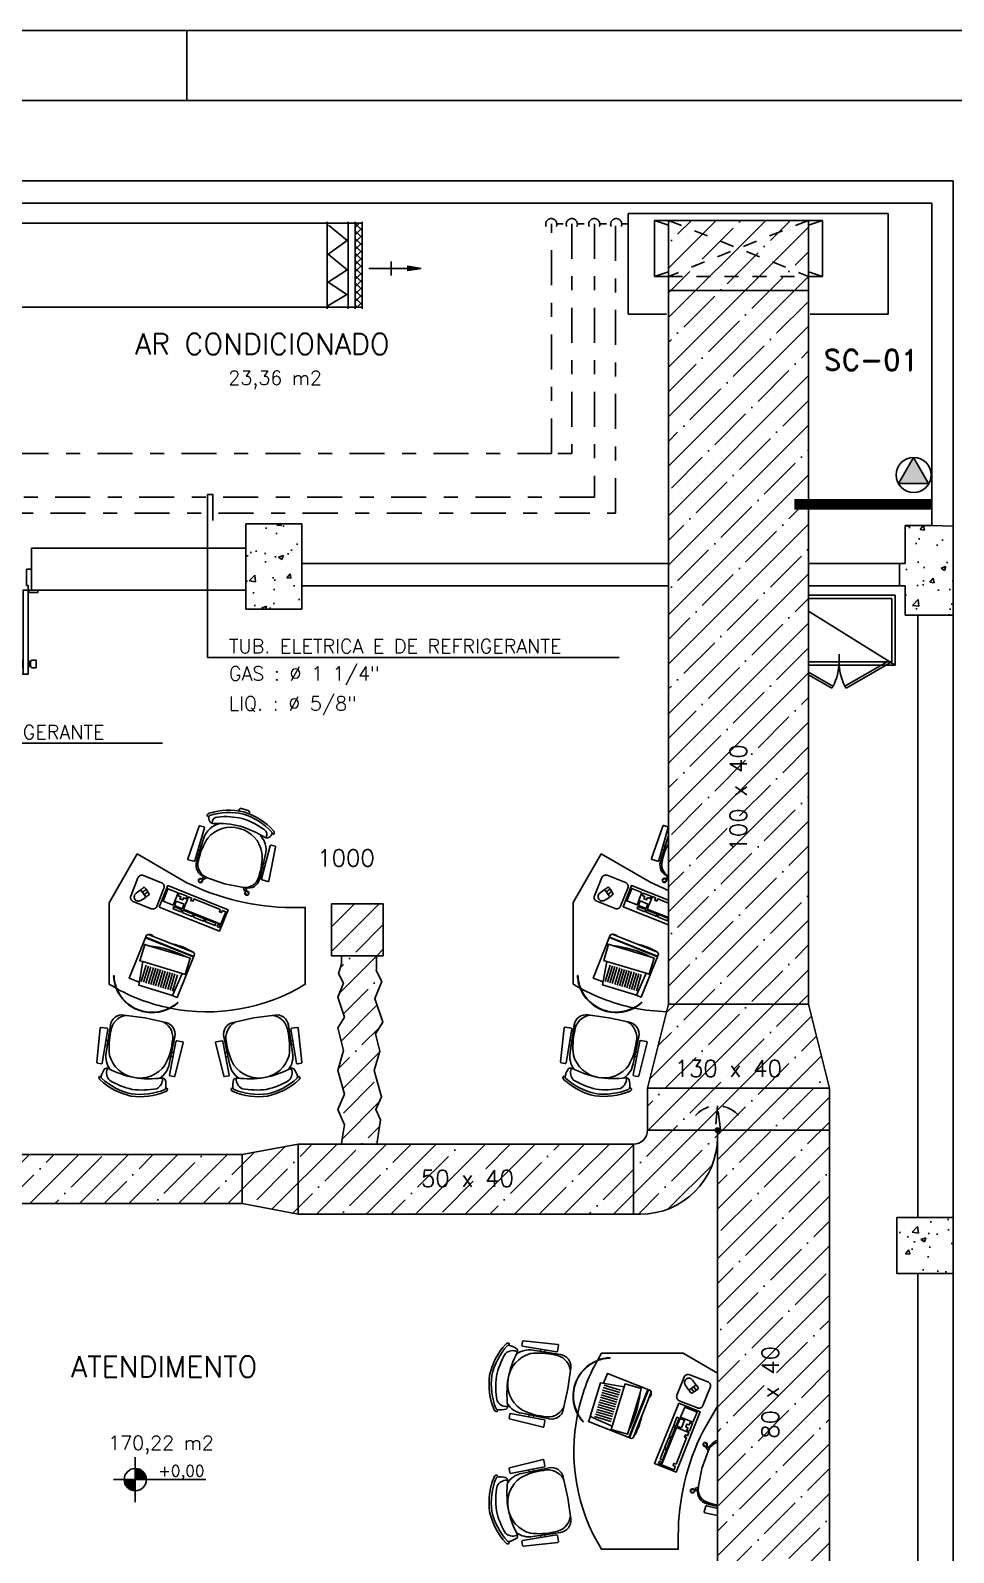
# Model space of a CAD drawing. Extents: x 372.3 to 443.5, y -41.5 to 0.6.
# Drawn here: x 423.91 to 430.51, y -10.28 to 0.59 of the extents above; entities that cross this region are included whole.
import ezdxf
from ezdxf.enums import TextEntityAlignment as Align

# ---------------------------------------------------------------- set-up
doc = ezdxf.new("R2010")
doc.units = 0
doc.header["$MEASUREMENT"] = 0
for name, pattern in [('DASHDOT', [1, 0.5, -0.25, 0, -0.25]), ('HIDDEN', [0.375, 0.25, -0.125]), ('HIDDEN2', [0.1875, 0.125, -0.0625])]:
    doc.linetypes.add(name, pattern=pattern)
doc.layers.get('0').update_dxf_attribs({"linetype": 'CONTINUOUS'})
for name, color, linetype in [('A1ALV50', 13, 'CONTINUOUS'), ('A1ALV70', 145, 'CONTINUOUS'), ('A1MOBI', 253, 'CONTINUOUS'), ('A1PORTA', 40, 'CONTINUOUS'), ('A1VISTA10', 10, 'CONTINUOUS'), ('A2HACHU', 11, 'CONTINUOUS'), ('A2SIMBL', 30, 'CONTINUOUS'), ('A2TXT25', 4, 'CONTINUOUS'), ('A2TXT50', 13, 'CONTINUOUS'), ('AC-DIFUSAO', 252, 'HIDDEN2'), ('AC-DUTOS', 14, 'CONTINUOUS'), ('AC-DUTOSMANTIDOS', 252, 'CONTINUOUS'), ('AC-EQUIP', 3, 'CONTINUOUS'), ('AC-TEXTO', 7, 'CONTINUOUS'), ('AC-TUBOS', 6, 'DASHDOT'), ('ACDIFUSAO', 252, 'HIDDEN2'), ('S2MARGF', 4, 'CONTINUOUS'), ('S2MARGG', 9, 'CONTINUOUS')]:
    doc.layers.add(name, color=color, linetype=linetype)
doc.styles.add('ROMAND', font='romand')
doc.styles.add('ROMANS', font='ROMANS.SHX')
doc.styles.add('SIMPLEX-08', font='simplex.shx', dxfattribs={"height": 0.08})
doc.styles.add('SIMPLEX-10', font='simplex.shx', dxfattribs={"height": 0.1})
doc.styles.add('SIMPLEX-15', font='simplex.shx', dxfattribs={"height": 0.15})
pattern_1 = [(50, (387.43742, -23.28168), (0.3586301, -0.031376), [0.0375, -0.4125]), (355, (387.43742, -23.28168), (-0.0693757, 0.376096), [0.03, -0.33]), (100.4514, (387.4673, -23.2843), (0.2892547, 0.3447198), [0.03187, -0.350571]), (46.1842, (387.4374, -23.1817), (0.5336205, -0.0827595), [0.05625, -0.61875]), (96.6356, (387.4819, -23.1886), (0.4673314, 0.487059), [0.047805, -0.5258565]), (351.1842, (387.4374, -23.1817), (0.467331, 0.487059), [0.045, -0.495]), (21, (387.48742, -23.20668), (0.2984535, -0.2013094), [0.0375, -0.4125]), (326, (387.48742, -23.20668), (0.1216577, 0.362575), [0.03, -0.33]), (71.4514, (387.5123, -23.22346), (0.4201113, 0.1612652), [0.03187, -0.350571]), (37.5, (387.43742, -23.28168), (0.00607993, 0.16644693), [0, -0.326, 0, -0.335, 0, -0.33125]), (7.5, (387.43742, -23.28168), (0.1315348, 0.19720586), [0, -0.191, 0, -0.3185, 0, -0.12625]), (327.5, (387.32592, -23.28168), (0.2669112, -0.01127744), [0, -0.125, 0, -0.39, 0, -0.5175]), (317.5, (387.27592, -23.28168), (0.2915931, 0.0500525), [0, -0.1625, 0, -0.259, 0, -0.3675])]
pattern_2 = [(45, (43.55946, 56.62904), (-0.1767767, 0.1767767), []), (45, (43.73624, 56.62904), (-0.1767767, 0.1767767), [0.3125, -0.0625, 0, -0.0625])]

# ---------------------------------------------------------------- blocks, each defined once
blk = doc.blocks.new('PORTA-120-SEM-ALIZAR')
for points in [[(-0.6, 0), (-0.565, 0), (-0.565, 0.6), (-0.6, 0.6)], [(0.6, 0), (0.565, 0), (0.565, 0.6), (0.6, 0.6)], [(-0.59, -0.15), (-0.59, -0.035), (-0.6, -0.035), (-0.6, 0), (-0.625, 0), (-0.625, -0.15)], [(0.59, -0.15), (0.59, -0.035), (0.6, -0.035), (0.6, 0), (0.625, 0), (0.625, -0.15)]]:
    blk.add_lwpolyline(points, close=True)
at = {"layer": 'A1VISTA10'}
for points in [[(-0.629, 0.498, 0.414214), (-0.618, 0.509), (-0.618, 0.542, 0.414214), (-0.629, 0.553), (-0.657, 0.553), (-0.657, 0.498)], [(-0.6, 0.549), (-0.6, 0.502), (-0.604, 0.502, -0.414214), (-0.609, 0.507), (-0.609, 0.544, -0.414214), (-0.604, 0.549)], [(-0.565, 0.549), (-0.565, 0.502), (-0.561, 0.502, 0.414214), (-0.556, 0.507), (-0.556, 0.544, 0.414214), (-0.561, 0.549)], [(-0.536, 0.498, -0.414214), (-0.547, 0.509), (-0.547, 0.542, -0.414214), (-0.536, 0.553), (-0.508, 0.553), (-0.508, 0.498)], [(0.536, 0.498, 0.414214), (0.547, 0.509), (0.547, 0.542, 0.414214), (0.536, 0.553), (0.508, 0.553), (0.508, 0.498)], [(0.565, 0.549), (0.565, 0.502), (0.561, 0.502, -0.414214), (0.556, 0.507), (0.556, 0.544, -0.414214), (0.561, 0.549)], [(0.6, 0.549), (0.6, 0.502), (0.604, 0.502, 0.414214), (0.609, 0.507), (0.609, 0.544, 0.414214), (0.604, 0.549)], [(0.629, 0.498, -0.414214), (0.618, 0.509), (0.618, 0.542, -0.414214), (0.629, 0.553), (0.657, 0.553), (0.657, 0.498)], [(-0.6, 0, 0.414214), (-0.615, 0.015), (-0.67, 0.015), (-0.67, 0)], [(0.6, 0, -0.414214), (0.615, 0.015), (0.67, 0.015), (0.67, 0)]]:
    blk.add_lwpolyline(points, format="xyb", close=True, dxfattribs=at)
for points in [[(-0.618, 0.533), (-0.609, 0.533), (-0.609, 0.518), (-0.618, 0.518)], [(-0.547, 0.533), (-0.556, 0.533), (-0.556, 0.518), (-0.547, 0.518)], [(0.547, 0.533), (0.556, 0.533), (0.556, 0.518), (0.547, 0.518)], [(0.618, 0.533), (0.609, 0.533), (0.609, 0.518), (0.618, 0.518)]]:
    blk.add_lwpolyline(points, close=True, dxfattribs=at)
for centre, start, end in [((-0.6, 0), 0, 90), ((0.6, 0), 90, 180)]:
    blk.add_arc(centre, 0.6, start, end, dxfattribs=at)
blk = doc.blocks.new('AMB')
at = {"layer": 'A2SIMBL'}
for p, q in [((-0.211, -0.53), (-0.211, -0.85)), ((-0.368, -0.69), (0.293, -0.69))]:
    blk.add_line(p, q, dxfattribs=at)
at = {"layer": 'A2SIMBL', "const_width": 0.08}
for points in [[(-0.251, -0.69, 0.414214), (-0.211, -0.73, 1)], [(-0.171, -0.69, 0.414214), (-0.211, -0.65, 1)]]:
    blk.add_lwpolyline(points, format="xyb", dxfattribs=at)
at = {"layer": 'A2SIMBL'}
blk.add_circle((-0.211, -0.69), 0.08, dxfattribs=at)
at = {"layer": 'A2TXT25', "style": 'SIMPLEX-10'}
blk.add_attdef('AREA', text='', height=0.1, dxfattribs=at).set_placement((-0.028, -0.507), align=Align.BOTTOM_CENTER)
at = {"layer": 'A2TXT25', "style": 'SIMPLEX-08'}
blk.add_attdef('COTAP', text='', height=0.08, dxfattribs=at).set_placement((0.283, -0.667), align=Align.RIGHT)
at = {"layer": 'A2TXT50', "style": 'SIMPLEX-15'}
blk.add_attdef('AMBIENTE', text='', height=0.15, dxfattribs=at).set_placement((-0.005, -0.003), align=Align.BOTTOM_CENTER)
blk = doc.blocks.new('DETSPLITER299')
at = {"layer": 'ACDIFUSAO', "const_width": 0.02}
blk.add_lwpolyline([(0.01, 0, 1), (-0.01, 0, 1)], format="xyb", close=True, dxfattribs=at)
at = {"layer": 'ACDIFUSAO'}
blk.add_lwpolyline([(0.002, -0.02), (0.166, 0.001), (-0.001, 0.016)], dxfattribs=at)
blk.add_arc((-0.029, 0.003), 0.195, 312.0987, 49.3, dxfattribs=at)
blk = doc.blocks.new('DETSPLITER1')
at = {"layer": 'AC-DIFUSAO', "xscale": 1.5, "yscale": 1.5, "zscale": 1.5, "rotation": 89.73512563425557}
blk.add_blockref('DETSPLITER299', (0, 0), dxfattribs=at)

msp = doc.modelspace()

# ---------------------------------------------------------------- hatches: boundary and pattern name
at = {"layer": 'A2HACHU'}
h = msp.add_hatch(dxfattribs=at)
h.set_pattern_fill('AR-CONC,_O', color=256, scale=0.05, double=1)
h.set_pattern_definition(pattern_1)
h.paths.add_polyline_path([(425.852, -2.935), (425.602, -2.935), (425.452, -2.935), (425.452, -3.545), (425.852, -3.545)])
h = msp.add_hatch(dxfattribs=at)
h.set_pattern_fill('AR-CONC,_O', color=256, scale=0.05, double=1)
h.set_pattern_definition(pattern_1)
h.paths.add_polyline_path([(430.502, -2.951), (430.35, -2.948), (430.16, -2.948), (430.16, -3.218), (430.12, -3.218), (430.12, -3.378), (430.16, -3.378), (430.16, -3.588), (430.25, -3.588), (430.502, -3.588)])
h = msp.add_hatch(dxfattribs=at)
h.set_pattern_fill('AR-CONC,_O', color=256, scale=0.05, double=1)
h.set_pattern_definition(pattern_1)
h.paths.add_polyline_path([(430.252, -7.888), (430.102, -7.888), (430.102, -8.288), (430.252, -8.288), (430.502, -8.288), (430.502, -7.889)])
at = {"layer": 'AC-DUTOS', "ltscale": 0.2}
h = msp.add_hatch(dxfattribs=at)
h.set_pattern_fill('ANSI37', color=8, scale=0.3, style=0)
h.set_pattern_definition([(45, (371.330963, -42.461797), (-0.026516504, 0.026516504), []), (135, (371.330963, -42.461797), (-0.026516504, -0.026516504), [])])
h.paths.add_polyline_path([(426.233, -1.387), (426.283, -1.387), (426.283, -0.787), (426.233, -0.787)])
at = {"layer": 'AC-DUTOSMANTIDOS'}
h = msp.add_hatch(dxfattribs=at)
h.set_pattern_fill('ANSI35', color=256, style=0)
h.set_pattern_definition(pattern_2)
h.paths.add_polyline_path([(429.47, -1.268), (428.47, -1.268), (428.47, -5.754), (428.47, -5.754), (428.47, -5.755), (428.47, -6.365), (429.47, -6.365)])
h.paths.add_polyline_path([(429.47, -1.168), (428.47, -1.168), (428.47, -1.268), (429.47, -1.268)])
h.paths.add_polyline_path([(428.97, -0.968), (428.47, -1.168), (429.47, -1.168)])
h.paths.add_polyline_path([(429.47, -0.768), (428.97, -0.968), (429.47, -1.168)])
h.paths.add_polyline_path([(429.47, -0.768), (428.47, -0.768), (428.97, -0.968)])
h.paths.add_polyline_path([(428.97, -0.968), (428.47, -0.768), (428.47, -1.168)])
h.paths.add_polyline_path([(429.059, -5.272), (429.059, -4.355), (428.879, -4.355), (428.879, -5.272)], flags=24)
h = msp.add_hatch(dxfattribs=at)
h.set_pattern_fill('ANSI35', color=256, style=0)
h.set_pattern_definition(pattern_2)
h.paths.add_polyline_path([(416.434, -5.65), (416.064, -5.65), (416.064, -6.02), (416.434, -6.02)])
h.paths.add_polyline_path([(420.425, -7.515), (415.847, -7.515), (415.847, -7.715), (420.425, -7.715)])
h.paths.add_polyline_path([(420.825, -7.44), (420.425, -7.515), (420.425, -7.715), (420.825, -7.79)])
h.paths.add_polyline_path([(425.425, -7.44), (420.825, -7.44), (420.825, -7.79), (425.425, -7.79)])
h.paths.add_polyline_path([(421.429, -6.828), (421.373, -6.645), (421.433, -6.509), (421.38, -6.382), (421.413, -6.311), (421.369, -6.154), (421.377, -6.107), (421.377, -6.02), (421.127, -6.02), (421.127, -6.086), (421.113, -6.167), (421.147, -6.29), (421.107, -6.378), (421.161, -6.507), (421.107, -6.629), (421.161, -6.805), (421.1, -6.927), (421.161, -7.029), (421.1, -7.253), (421.127, -7.389), (421.127, -7.44), (421.377, -7.44), (421.377, -7.364), (421.356, -7.262), (421.43, -6.992), (421.385, -6.917)])
h.paths.add_polyline_path([(421.434, -5.65), (421.064, -5.65), (421.064, -6.02), (421.434, -6.02)])
h.paths.add_polyline_path([(426.408, -6.701), (426.377, -6.577), (426.431, -6.493), (426.374, -6.324), (426.423, -6.203), (426.383, -6.124), (426.385, -6.116), (426.385, -6.02), (426.135, -6.02), (426.135, -6.079), (426.115, -6.147), (426.149, -6.215), (426.108, -6.316), (426.156, -6.459), (426.108, -6.534), (426.149, -6.697), (426.108, -6.839), (426.156, -7.009), (426.108, -7.117), (426.156, -7.226), (426.142, -7.314), (426.135, -7.365), (426.387, -7.365), (426.39, -7.351), (426.414, -7.192), (426.381, -7.117), (426.421, -7.027), (426.368, -6.84)])
h.paths.add_polyline_path([(426.434, -5.65), (426.064, -5.65), (426.064, -6.02), (426.434, -6.02)])
h.paths.add_polyline_path([(425.825, -7.365), (425.425, -7.44), (425.425, -7.79), (425.825, -7.865)])
h.paths.add_polyline_path([(428.22, -7.365), (425.825, -7.365), (425.825, -7.865), (428.22, -7.865)])
h.paths.add_polyline_path([(428.82, -7.315), (428.82, -7.276, -0.414214), (428.81, -7.265), (428.32, -7.265, -0.414214), (428.22, -7.365), (428.22, -7.865), (428.27, -7.865, 0.414214)])
h.paths.add_polyline_path([(428.819, -7.09), (428.841, -7.265), (429.62, -7.265), (429.62, -6.965), (428.32, -6.965), (428.32, -7.265), (428.804, -7.265)])
h.paths.add_polyline_path([(429.62, -7.265), (428.831, -7.265, -0.414214), (428.82, -7.276), (428.82, -7.315), (428.82, -11.332), (429.62, -11.332)])
h.paths.add_polyline_path([(429.47, -6.365), (428.47, -6.365), (428.32, -6.965), (429.62, -6.965)])
h.paths.add_polyline_path([(417.679, -7.687), (418.499, -7.687), (418.499, -7.507), (417.679, -7.507)], flags=9)
h.paths.add_polyline_path([(422.717, -7.713), (423.537, -7.713), (423.537, -7.533), (422.717, -7.533)], flags=24)
h.paths.add_polyline_path([(426.69, -7.7), (427.51, -7.7), (427.51, -7.52), (426.69, -7.52)], flags=24)
h.paths.add_polyline_path([(429.288, -9.482), (429.288, -8.662), (429.108, -8.662), (429.108, -9.482)], flags=24)
h.paths.add_polyline_path([(428.518, -6.915), (429.436, -6.915), (429.436, -6.735), (428.518, -6.735)], flags=24)
at = {"layer": 'AC-TEXTO', "ltscale": 0.2}
msp.add_hatch(color=256, dxfattribs=at).paths.add_polyline_path([(426.704, -1.111), (426.608, -1.096), (426.608, -1.127)])
at = {"layer": 'AC-TEXTO', "linetype": 'CONTINUOUS'}
msp.add_hatch(color=256, dxfattribs=at).paths.add_polyline_path([(430.112, -2.647), (430.328, -2.647), (430.221, -2.461)])

# ---------------------------------------------------------------- linework, layer by layer
at = {"layer": 'A1ALV50', "ltscale": 0.2}
for p, q in [((383.514, -0.485), (430.502, -0.485)), ((430.502, -0.485), (430.502, -36.898)), ((422.672, -0.645), (430.35, -0.645)), ((430.35, -2.948), (430.35, -0.645)), ((425.85, -3.218), (428.47, -3.218)), ((429.47, -3.218), (430.12, -3.218)), ((425.85, -3.378), (428.47, -3.378)), ((429.47, -3.378), (430.12, -3.378)), ((430.25, -3.588), (430.252, -7.888)), ((430.252, -8.288), (430.252, -13.038))]:
    msp.add_line(p, q, dxfattribs=at)
msp.add_lwpolyline([(425.452, -3.11), (423.922, -3.11), (423.922, -3.41), (425.452, -3.41)], dxfattribs=at)
at = {"layer": 'A1ALV70'}
for p, q in [((425.452, -2.935), (425.452, -3.545)), ((425.602, -2.935), (425.452, -2.935)), ((425.602, -2.935), (425.852, -2.935)), ((425.732, -2.935), (425.702, -2.935)), ((425.852, -2.935), (425.852, -3.545)), ((425.452, -3.545), (425.852, -3.545))]:
    msp.add_line(p, q, dxfattribs=at)
at = {"layer": 'A1ALV70', "ltscale": 0.2}
for points in [[(430.16, -3.588), (430.25, -3.588), (430.502, -3.588), (430.502, -2.951), (430.35, -2.948), (430.16, -2.948), (430.16, -3.218), (430.12, -3.218), (430.12, -3.378), (430.16, -3.378)], [(430.102, -8.288), (430.252, -8.288), (430.502, -8.288), (430.502, -7.889), (430.252, -7.888), (430.102, -7.888)]]:
    msp.add_lwpolyline(points, close=True, dxfattribs=at)
at = {"layer": 'A1MOBI'}
for p, q in [((429.47, -3.559), (430.088, -3.945)), ((429.688, -3.945), (429.688, -3.865)), ((429.47, -3.994), (429.645, -4.095)), ((429.47, -4.013), (429.637, -4.109)), ((430.032, -3.921), (429.73, -4.095)), ((430.064, -3.921), (429.738, -4.109)), ((429.645, -4.095), (429.637, -4.109)), ((429.73, -4.095), (429.738, -4.109)), ((425.125, -5.267), (425.111, -5.263)), ((425.135, -5.236), (425.119, -5.232)), ((428.438, -5.265), (428.423, -5.262)), ((428.447, -5.235), (428.432, -5.231)), ((425.571, -5.388), (425.586, -5.392)), ((425.579, -5.357), (425.594, -5.361)), ((425.132, -5.468), (425.113, -5.482)), ((425.143, -5.484), (425.124, -5.497)), ((428.445, -5.467), (428.426, -5.48)), ((428.456, -5.482), (428.437, -5.496)), ((424.739, -5.6), (424.701, -5.548)), ((424.714, -5.565), (424.741, -5.546)), ((424.726, -5.583), (424.753, -5.563)), ((425.446, -5.566), (425.456, -5.588)), ((425.463, -5.558), (425.473, -5.58)), ((428.052, -5.599), (428.014, -5.546)), ((428.026, -5.564), (428.053, -5.544)), ((428.039, -5.581), (428.066, -5.562)), ((425.078, -6.028), (424.735, -5.892)), ((425.08, -6.024), (424.737, -5.887)), ((428.391, -6.027), (428.048, -5.89)), ((428.392, -6.022), (428.05, -5.886)), ((428.053, -6.086), (428.017, -6.203)), ((424.74, -6.087), (424.705, -6.204)), ((424.757, -6.093), (424.722, -6.209)), ((424.774, -6.098), (424.739, -6.215)), ((424.792, -6.103), (424.757, -6.22)), ((424.809, -6.108), (424.774, -6.225)), ((424.826, -6.113), (424.791, -6.23)), ((424.843, -6.119), (424.808, -6.235)), ((424.86, -6.124), (424.825, -6.24)), ((424.877, -6.129), (424.842, -6.246)), ((424.895, -6.134), (424.86, -6.251)), ((424.912, -6.139), (424.877, -6.256)), ((424.929, -6.144), (424.894, -6.261)), ((424.946, -6.15), (424.911, -6.266)), ((424.964, -6.155), (424.928, -6.272)), ((428.07, -6.091), (428.035, -6.208)), ((428.087, -6.096), (428.052, -6.213)), ((428.104, -6.102), (428.069, -6.218)), ((428.122, -6.107), (428.086, -6.224)), ((428.139, -6.112), (428.104, -6.229)), ((428.156, -6.117), (428.121, -6.234)), ((428.173, -6.122), (428.138, -6.239)), ((428.19, -6.127), (428.155, -6.244)), ((428.207, -6.133), (428.172, -6.249)), ((428.225, -6.138), (428.189, -6.255)), ((428.242, -6.143), (428.207, -6.26)), ((428.259, -6.148), (428.224, -6.265)), ((428.276, -6.153), (428.241, -6.27)), ((424.468, -6.627), (424.453, -6.625)), ((425.773, -6.627), (425.788, -6.625)), ((427.78, -6.626), (427.765, -6.623)), ((424.463, -6.659), (424.448, -6.656)), ((424.923, -6.708), (424.938, -6.711)), ((425.318, -6.708), (425.303, -6.711)), ((425.778, -6.659), (425.793, -6.656)), ((427.776, -6.658), (427.76, -6.655)), ((428.229, -6.738), (428.244, -6.741)), ((428.235, -6.707), (428.25, -6.709)), ((424.916, -6.74), (424.932, -6.742)), ((425.324, -6.74), (425.309, -6.742)), ((427.556, -8.845), (427.559, -8.829)), ((427.588, -8.849), (427.59, -8.835)), ((428.117, -9.156), (428, -9.121)), ((428.122, -9.139), (428.005, -9.104)), ((428.127, -9.122), (428.011, -9.087)), ((428.187, -9.46), (428.323, -9.117)), ((428.191, -9.462), (428.328, -9.119)), ((428.615, -9.121), (428.667, -9.083)), ((428.632, -9.108), (428.652, -9.135)), ((428.65, -9.095), (428.669, -9.122)), ((428.086, -9.259), (427.969, -9.224)), ((428.091, -9.242), (427.974, -9.207)), ((428.096, -9.225), (427.98, -9.19)), ((428.102, -9.208), (427.985, -9.173)), ((428.107, -9.191), (427.99, -9.156)), ((428.112, -9.173), (427.995, -9.138)), ((427.475, -9.298), (427.473, -9.313)), ((427.507, -9.305), (427.504, -9.319)), ((428.06, -9.345), (427.943, -9.31)), ((428.065, -9.328), (427.949, -9.293)), ((428.071, -9.311), (427.954, -9.276)), ((428.076, -9.294), (427.959, -9.259)), ((428.081, -9.276), (427.964, -9.241)), ((428.731, -9.525), (428.718, -9.506)), ((428.747, -9.514), (428.733, -9.495)), ((427.475, -9.706), (427.473, -9.691)), ((427.507, -9.7), (427.504, -9.685)), ((428.649, -9.828), (428.627, -9.837)), ((428.656, -9.845), (428.635, -9.855)), ((427.556, -10.16), (427.559, -10.175)), ((427.588, -10.155), (427.59, -10.17))]:
    msp.add_line(p, q, dxfattribs=at)
for points in [[(429.47, -3.945), (430.088, -3.945), (430.088, -3.445), (429.47, -3.445)], [(429.47, -3.469), (430.064, -3.469), (430.064, -3.921), (429.47, -3.921)], [(428.47, -5.8), (428.146, -5.67), (428.207, -5.517), (428.47, -5.622)], [(428.47, -5.746), (428.319, -5.686), (428.355, -5.597), (428.378, -5.607), (428.372, -5.622), (428.387, -5.629), (428.394, -5.613), (428.47, -5.643)], [(424.92, -6.3), (424.963, -6.317), (425.085, -6.01), (425.08, -5.997), (424.755, -5.868), (424.742, -5.873), (424.62, -6.18), (424.691, -6.208)], [(424.787, -5.88), (424.788, -5.876), (424.765, -5.866), (424.763, -5.871)], [(428.233, -6.298), (428.276, -6.315), (428.398, -6.008), (428.392, -5.995), (428.068, -5.866), (428.055, -5.872), (427.933, -6.179), (428.003, -6.207)], [(428.099, -5.879), (428.101, -5.874), (428.077, -5.865), (428.076, -5.869)], [(425.026, -6.028), (424.759, -5.948)], [(428.339, -6.027), (428.071, -5.947)], [(424.716, -6.061), (424.998, -6.146)], [(428.029, -6.06), (428.31, -6.145)], [(427.915, -9.302), (427.898, -9.345), (428.205, -9.467), (428.218, -9.462), (428.347, -9.137), (428.342, -9.124), (428.035, -9.002), (428.007, -9.072)], [(428.154, -9.098), (428.069, -9.38)], [(428.187, -9.408), (428.267, -9.141)], [(428.335, -9.169), (428.339, -9.17), (428.348, -9.147), (428.344, -9.145)]]:
    msp.add_lwpolyline(points, dxfattribs=at)
for points in [[(425.439, -4.993, -0.132145), (425.65, -5.127, -0.124165), (425.655, -5.14, -1.038498), (425.64, -5.146, -0.208847), (425.616, -5.176, -0.264841), (425.59, -5.176, 0.070376), (425.412, -5.095, 0.070376), (425.217, -5.075, -0.264841), (425.194, -5.061, -0.208847), (425.189, -5.023, -1.038498), (425.178, -5.011, -0.124165), (425.19, -5.002, -0.132145)], [(425.041, -5.334, -0.414214), (425.037, -5.327), (425.118, -5.095, -0.414214), (425.124, -5.091), (425.152, -5.099, -0.414214), (425.156, -5.106), (425.089, -5.341, -0.414214), (425.082, -5.345)], [(428.353, -5.332, -0.414214), (428.349, -5.326), (428.43, -5.094, -0.414214), (428.437, -5.09), (428.465, -5.098, -0.414214), (428.468, -5.104), (428.401, -5.34, -0.414214), (428.395, -5.344)], [(425.61, -5.489, 0.414214), (425.617, -5.485), (425.665, -5.244, 0.414214), (425.661, -5.238), (425.633, -5.23, 0.414214), (425.627, -5.234), (425.565, -5.471, 0.414214), (425.569, -5.478)], [(424.777, -5.684), (424.647, -5.632, -0.414214), (424.63, -5.593), (424.682, -5.463, -0.414214), (424.721, -5.447), (424.851, -5.498, -0.414214), (424.867, -5.537), (424.816, -5.667, -0.414214)], [(424.696, -5.628, -0.092672), (424.682, -5.63, -0.102508), (424.67, -5.626, -0.109899), (424.66, -5.617, -0.109899), (424.655, -5.606, -0.102508), (424.656, -5.592, -0.092672), (424.661, -5.58, -0.027602), (424.697, -5.551, -0.021345), (424.727, -5.531, -0.074902), (424.763, -5.581, -0.021345), (424.735, -5.603, -0.027602)], [(428.089, -5.683), (427.959, -5.631, -0.414214), (427.942, -5.592), (427.994, -5.462, -0.414214), (428.033, -5.445), (428.163, -5.497, -0.414214), (428.18, -5.536), (428.128, -5.666, -0.414214)], [(428.009, -5.627, -0.092672), (427.995, -5.628, -0.102508), (427.982, -5.624, -0.109899), (427.973, -5.616, -0.109899), (427.968, -5.604, -0.102508), (427.968, -5.591, -0.092672), (427.974, -5.578, -0.027602), (428.01, -5.549, -0.021345), (428.04, -5.529, -0.074902), (428.076, -5.579, -0.021345), (428.048, -5.602, -0.027602)], [(424.759, -5.948, -0.09377), (425.026, -6.028), (425.055, -6.037), (425.02, -6.153), (424.998, -6.146), (424.929, -6.303), (424.687, -6.23), (424.716, -6.061), (424.695, -6.055), (424.73, -5.939)], [(428.071, -5.947, -0.09377), (428.339, -6.027), (428.368, -6.036), (428.333, -6.151), (428.31, -6.145), (428.242, -6.301), (428, -6.228), (428.029, -6.06), (428.008, -6.053), (428.042, -5.938)], [(424.912, -6.394, 0.061905), (424.967, -6.355), (424.965, -6.353, -0.065281), (424.907, -6.393, -0.440786), (424.531, -6.255, -0.087098), (424.511, -6.163), (424.508, -6.163, 0.083712), (424.527, -6.252, 0.448839)], [(428.225, -6.393, 0.061905), (428.28, -6.354), (428.278, -6.352, -0.065281), (428.22, -6.392, -0.440786), (427.844, -6.253, -0.087098), (427.824, -6.161), (427.821, -6.161, 0.083712), (427.839, -6.251, 0.448839)], [(424.42, -6.531, 0.414214), (424.413, -6.535), (424.387, -6.779, 0.414214), (424.392, -6.786), (424.42, -6.791, 0.414214), (424.426, -6.786), (424.466, -6.545, 0.414214), (424.462, -6.538)], [(425.001, -6.634, -0.414214), (425.005, -6.64), (424.946, -6.879, -0.414214), (424.939, -6.883), (424.911, -6.878, -0.414214), (424.907, -6.872), (424.953, -6.631, -0.414214), (424.959, -6.627)], [(425.24, -6.634, 0.414214), (425.235, -6.64), (425.295, -6.879, 0.414214), (425.301, -6.883), (425.33, -6.878, 0.414214), (425.334, -6.872), (425.288, -6.631, 0.414214), (425.282, -6.627)], [(425.821, -6.531, -0.414214), (425.827, -6.535), (425.853, -6.779, -0.414214), (425.849, -6.786), (425.821, -6.791, -0.414214), (425.814, -6.786), (425.774, -6.545, -0.414214), (425.779, -6.538)], [(427.732, -6.529, 0.414214), (427.726, -6.534), (427.7, -6.778, 0.414214), (427.704, -6.784), (427.733, -6.789, 0.414214), (427.739, -6.785), (427.779, -6.543, 0.414214), (427.775, -6.537)], [(428.314, -6.633, -0.414214), (428.318, -6.639), (428.258, -6.877, -0.414214), (428.252, -6.882), (428.224, -6.877, -0.414214), (428.219, -6.87), (428.265, -6.629, -0.414214), (428.271, -6.625)], [(424.632, -7.022, 0.132145), (424.88, -6.99, 0.124165), (424.891, -6.98, 1.038498), (424.879, -6.969, 0.123952), (424.876, -6.904, 0.264841), (424.852, -6.893, -0.070376), (424.656, -6.89, -0.070376), (424.471, -6.825, 0.264841), (424.444, -6.827, 0.123952), (424.419, -6.887, 1.038498), (424.404, -6.894, 0.124165), (424.411, -6.906, 0.132145)], [(425.608, -7.022, -0.132145), (425.361, -6.99, -0.124165), (425.35, -6.98, -1.038498), (425.362, -6.969, -0.123952), (425.365, -6.904, -0.264841), (425.389, -6.893, 0.070376), (425.585, -6.89, 0.070376), (425.77, -6.825, -0.264841), (425.796, -6.827, -0.123952), (425.822, -6.887, -1.038498), (425.837, -6.894, -0.124165), (425.83, -6.906, -0.132145)], [(427.945, -7.02, 0.132145), (428.193, -6.988, 0.124165), (428.203, -6.979, 1.038498), (428.191, -6.968, 0.123952), (428.188, -6.902, 0.264841), (428.164, -6.891, -0.070376), (427.968, -6.888, -0.070376), (427.783, -6.824, 0.264841), (427.757, -6.826, 0.123952), (427.732, -6.886, 1.038498), (427.717, -6.892, 0.124165), (427.724, -6.905, 0.132145)], [(427.193, -9.014, 0.132145), (427.225, -9.262, 0.124165), (427.234, -9.273, 1.038498), (427.246, -9.261, 0.123952), (427.311, -9.257, 0.264841), (427.322, -9.234, -0.070376), (427.325, -9.038, -0.070376), (427.39, -8.853, 0.264841), (427.388, -8.826, 0.123952), (427.327, -8.801, 1.038498), (427.321, -8.786, 0.124165), (427.308, -8.793, 0.132145)], [(427.684, -8.801, 0.414214), (427.68, -8.795), (427.435, -8.769, 0.414214), (427.429, -8.774), (427.424, -8.802, 0.414214), (427.429, -8.808), (427.67, -8.848, 0.414214), (427.677, -8.844)], [(427.821, -9.294, 0.061905), (427.86, -9.349), (427.862, -9.347, -0.065281), (427.822, -9.289, -0.440786), (427.96, -8.913, -0.087098), (428.052, -8.893), (428.052, -8.89, 0.083712), (427.963, -8.909, 0.448839)], [(428.531, -9.158), (428.583, -9.028, -0.414214), (428.622, -9.012), (428.752, -9.063, -0.414214), (428.768, -9.102), (428.716, -9.232, -0.414214), (428.677, -9.249), (428.547, -9.197, -0.414214)], [(428.267, -9.141, -0.09377), (428.187, -9.408), (428.178, -9.437), (428.062, -9.402), (428.069, -9.38), (427.912, -9.311), (427.985, -9.069), (428.154, -9.098), (428.16, -9.077), (428.276, -9.111)], [(428.586, -9.078, -0.092672), (428.585, -9.064, -0.102508), (428.589, -9.051, -0.109899), (428.598, -9.042, -0.109899), (428.609, -9.037, -0.102508), (428.623, -9.037, -0.092672), (428.635, -9.043, -0.027602), (428.664, -9.079, -0.021345), (428.684, -9.109, -0.074902), (428.634, -9.145, -0.021345), (428.612, -9.117, -0.027602)], [(427.581, -9.383, -0.414214), (427.575, -9.387), (427.336, -9.327, -0.414214), (427.332, -9.321), (427.337, -9.293, -0.414214), (427.343, -9.289), (427.584, -9.334, -0.414214), (427.588, -9.341)], [(427.581, -9.621, 0.414214), (427.575, -9.617), (427.336, -9.677, 0.414214), (427.332, -9.683), (427.337, -9.711, 0.414214), (427.343, -9.716), (427.584, -9.67, 0.414214), (427.588, -9.664)], [(427.193, -9.99, -0.132145), (427.225, -9.743, -0.124165), (427.234, -9.732, -1.038498), (427.246, -9.744, -0.123952), (427.311, -9.747, -0.264841), (427.322, -9.771, 0.070376), (427.325, -9.967, 0.070376), (427.39, -10.152, -0.264841), (427.388, -10.178, -0.123952), (427.327, -10.203, -1.038498), (427.321, -10.219, -0.124165), (427.308, -10.212, -0.132145)], [(427.684, -10.203, -0.414214), (427.68, -10.209), (427.435, -10.235, -0.414214), (427.429, -10.231), (427.424, -10.202, -0.414214), (427.429, -10.196), (427.67, -10.156, -0.414214), (427.677, -10.16)]]:
    msp.add_lwpolyline(points, format="xyb", close=True, dxfattribs=at)
for points in [[(425.64, -5.146, 0.054815), (425.64, -5.143, 0.122717), (425.637, -5.137, 0.130999), (425.435, -5.008, 0.130999), (425.196, -5.017, 0.122717), (425.191, -5.021, 0.054815), (425.189, -5.023)], [(425.477, -5.005), (425.478, -5.001, 0.414214), (425.468, -4.982), (425.421, -4.969, 0.414214), (425.402, -4.98), (425.401, -4.984)], [(425.544, -5.149, -0.290935), (425.591, -5.304), (425.551, -5.471, -0.412043), (425.449, -5.535), (425.3, -5.506), (425.156, -5.455, -0.412043), (425.1, -5.348), (425.151, -5.184, -0.290935), (425.27, -5.075)], [(425.407, -5.111, 0.299563), (425.181, -5.179, 0.095783), (425.114, -5.339, 0.39882), (425.17, -5.458)], [(425.211, -5.069, -0.405482), (425.252, -5.029, -0.077014), (425.427, -5.039, -0.077014), (425.582, -5.119, -0.405482), (425.598, -5.174)], [(425.407, -5.111, -0.297383), (425.567, -5.284, -0.101827), (425.544, -5.456, -0.39882), (425.435, -5.531)], [(428.47, -5.454), (428.469, -5.453, -0.412043), (428.413, -5.347), (428.463, -5.183, -0.035025), (428.47, -5.163)], [(428.47, -5.217, 0.070234), (428.427, -5.337, 0.356447), (428.47, -5.451, 0.356447)], [(424.912, -6.394, 0.189731), (425.876, -6.223), (425.876, -5.675), (425.781, -5.675, -0.115714), (425.032, -5.498), (424.677, -5.293), (424.476, -5.641), (424.476, -6.223, 0.010935), (424.527, -6.252, 0.010935)], [(428.47, -5.553, -0.020349), (428.345, -5.496), (427.99, -5.292), (427.789, -5.64), (427.789, -6.221, 0.010935), (427.839, -6.251)], [(425.173, -5.46), (425.151, -5.476), (425.15, -5.474, 0.447214), (425.143, -5.465), (425.142, -5.464), (425.155, -5.455)], [(425.432, -5.531), (425.443, -5.555), (425.445, -5.555, -0.447214), (425.455, -5.55), (425.457, -5.549), (425.45, -5.535)], [(428.47, -5.47), (428.464, -5.474), (428.462, -5.473, 0.447214), (428.456, -5.464), (428.455, -5.462), (428.468, -5.453)], [(424.531, -6.255, 0.075445), (424.907, -6.393)], [(427.844, -6.253, 0.075445), (428.22, -6.392)], [(428.225, -6.393, 0.043713), (428.457, -6.419, 0.043713)], [(424.837, -6.894, 0.211149), (424.905, -6.793), (424.945, -6.597, 0.412043), (424.88, -6.496), (424.731, -6.464), (424.581, -6.443, 0.412043), (424.485, -6.515), (424.455, -6.713, 0.211149), (424.484, -6.832)], [(424.656, -6.889, -0.296434), (424.479, -6.731, -0.090575), (424.489, -6.558, -0.340755), (424.595, -6.446)], [(424.656, -6.889, 0.298018), (424.874, -6.801, 0.102861), (424.927, -6.636, 0.340755), (424.866, -6.494)], [(425.403, -6.894, -0.211149), (425.336, -6.793), (425.295, -6.597, -0.412043), (425.361, -6.496), (425.509, -6.464), (425.66, -6.443, -0.412043), (425.756, -6.515), (425.786, -6.713, -0.211149), (425.757, -6.832)], [(425.585, -6.889, -0.298018), (425.367, -6.801, -0.102861), (425.314, -6.636, -0.340755), (425.375, -6.494)], [(425.585, -6.889, 0.296434), (425.761, -6.731, 0.090575), (425.752, -6.558, 0.340755), (425.646, -6.446)], [(428.15, -6.893, 0.211149), (428.218, -6.791), (428.258, -6.596, 0.412043), (428.193, -6.495), (428.044, -6.462), (427.894, -6.442, 0.412043), (427.797, -6.514), (427.768, -6.711, 0.211149), (427.796, -6.83)], [(427.969, -6.888, -0.296434), (427.792, -6.73, -0.090575), (427.801, -6.557, -0.340755), (427.908, -6.444)], [(427.969, -6.888, 0.298018), (428.187, -6.8, 0.102861), (428.24, -6.635, 0.340755), (428.178, -6.492)], [(424.463, -6.828, 0.28187), (424.479, -6.909, 0.077014), (424.641, -6.974, 0.077014), (424.816, -6.969, 0.28187), (424.858, -6.898)], [(425.777, -6.828, -0.28187), (425.762, -6.909, -0.077014), (425.6, -6.974, -0.077014), (425.425, -6.969, -0.28187), (425.383, -6.898)], [(427.776, -6.827, 0.28187), (427.791, -6.907, 0.077014), (427.953, -6.973, 0.077014), (428.128, -6.967, 0.28187), (428.17, -6.897)], [(424.879, -6.969, -0.054815), (424.878, -6.971, -0.122717), (424.873, -6.975, -0.130999), (424.635, -7.006, -0.130999), (424.422, -6.895, -0.122717), (424.419, -6.89, -0.054815), (424.419, -6.887)], [(425.362, -6.969, 0.054815), (425.363, -6.971, 0.122717), (425.368, -6.975, 0.130999), (425.606, -7.006, 0.130999), (425.818, -6.895, 0.122717), (425.821, -6.89, 0.054815), (425.822, -6.887)], [(428.191, -6.968, -0.054815), (428.19, -6.97, -0.122717), (428.185, -6.974, -0.130999), (427.948, -7.004, -0.130999), (427.735, -6.894, -0.122717), (427.732, -6.888, -0.054815), (427.732, -6.886)], [(427.246, -9.261, -0.054815), (427.244, -9.259, -0.122717), (427.239, -9.255, -0.130999), (427.209, -9.017, -0.130999), (427.32, -8.804, -0.122717), (427.325, -8.801, -0.054815), (427.327, -8.801)], [(427.387, -8.845, 0.28187), (427.306, -8.86, 0.077014), (427.241, -9.023, 0.077014), (427.246, -9.197, 0.28187), (427.317, -9.239)], [(427.32, -9.219, 0.211149), (427.422, -9.287), (427.618, -9.327, 0.412043), (427.719, -9.262), (427.751, -9.113), (427.772, -8.963, 0.412043), (427.699, -8.867), (427.502, -8.837, 0.211149), (427.383, -8.865)], [(427.326, -9.038, -0.296434), (427.484, -8.861, -0.090575), (427.657, -8.87, -0.340755), (427.769, -8.977)], [(427.96, -8.913, 0.075445), (427.822, -9.289)], [(428.82, -9), (428.574, -8.858), (427.992, -8.858, 0.010935), (427.963, -8.909)], [(427.326, -9.038, 0.298018), (427.414, -9.256, 0.102861), (427.579, -9.309, 0.340755), (427.721, -9.247)], [(427.821, -9.294, 0.189731), (427.992, -10.258), (428.54, -10.258), (428.54, -10.163, -0.115714), (428.717, -9.414), (428.82, -9.236)], [(428.82, -9.952), (428.744, -9.933, -0.412043), (428.68, -9.831), (428.709, -9.681), (428.76, -9.538, -0.258526), (428.82, -9.481)], [(428.755, -9.555), (428.739, -9.533), (428.741, -9.532, 0.447214), (428.75, -9.525), (428.751, -9.524), (428.76, -9.537)], [(428.82, -9.495, 0.234985), (428.756, -9.552)], [(427.246, -9.744, 0.054815), (427.244, -9.745, 0.122717), (427.239, -9.75, 0.130999), (427.209, -9.987, 0.130999), (427.32, -10.2, 0.122717), (427.325, -10.203, 0.054815), (427.327, -10.203)], [(427.387, -10.159, -0.28187), (427.306, -10.144, -0.077014), (427.241, -9.982, -0.077014), (427.246, -9.807, -0.28187), (427.317, -9.765)], [(427.32, -9.785, -0.211149), (427.422, -9.717), (427.618, -9.677, -0.412043), (427.719, -9.743), (427.751, -9.891), (427.772, -10.042, -0.412043), (427.699, -10.138), (427.502, -10.167, -0.211149), (427.383, -10.139)], [(427.326, -9.967, -0.298018), (427.414, -9.748, -0.102861), (427.579, -9.695, -0.340755), (427.721, -9.757)], [(428.684, -9.814), (428.659, -9.825), (428.66, -9.827, -0.447214), (428.665, -9.837), (428.666, -9.839), (428.68, -9.832)], [(428.82, -9.942, -0.036598), (428.759, -9.926, -0.39882), (428.684, -9.817)], [(427.326, -9.967, 0.296434), (427.484, -10.143, 0.090575), (427.657, -10.134, 0.340755), (427.769, -10.027)], [(428.82, -9.967), (428.744, -9.947, 0.414214), (428.737, -9.951), (428.726, -9.992, 0.414214), (428.73, -9.999), (428.82, -10.017)]]:
    msp.add_lwpolyline(points, format="xyb", dxfattribs=at)
for points in [[(424.833, -5.672), (424.894, -5.519), (425.325, -5.691), (425.264, -5.844)], [(424.969, -5.57), (424.933, -5.658), (424.861, -5.629), (424.896, -5.541)], [(428.281, -5.568), (428.246, -5.656), (428.174, -5.628), (428.209, -5.539)], [(425.011, -5.652), (424.998, -5.684), (424.942, -5.661), (424.955, -5.63)], [(425.033, -5.595), (425.026, -5.613), (425.008, -5.606), (425.002, -5.621), (424.982, -5.614), (424.989, -5.598), (424.97, -5.591), (424.977, -5.573)], [(425.27, -5.69), (425.263, -5.705), (425.279, -5.712), (425.285, -5.696), (425.309, -5.705), (425.273, -5.793), (425.007, -5.687), (425.042, -5.599), (425.065, -5.608), (425.059, -5.624), (425.075, -5.63), (425.081, -5.614)], [(428.323, -5.651), (428.311, -5.682), (428.255, -5.66), (428.267, -5.628)], [(428.346, -5.594), (428.339, -5.611), (428.321, -5.604), (428.314, -5.62), (428.295, -5.612), (428.301, -5.596), (428.283, -5.589), (428.29, -5.572)], [(424.995, -5.691), (424.989, -5.707), (424.933, -5.685), (424.939, -5.669)], [(425.076, -5.723), (425.07, -5.739), (424.998, -5.71), (425.004, -5.695)], [(425.158, -5.756), (425.151, -5.772), (425.079, -5.743), (425.085, -5.727)], [(425.239, -5.788), (425.233, -5.804), (425.16, -5.775), (425.166, -5.759)], [(428.308, -5.69), (428.301, -5.705), (428.246, -5.683), (428.252, -5.667)], [(428.389, -5.722), (428.383, -5.738), (428.31, -5.709), (428.316, -5.693)], [(428.47, -5.754), (428.464, -5.77), (428.391, -5.741), (428.398, -5.726)], [(425.255, -5.795), (425.27, -5.801), (425.264, -5.817), (425.248, -5.81)], [(428.543, -9.215), (428.696, -9.276), (428.524, -9.707), (428.371, -9.646)], [(428.524, -9.377), (428.508, -9.371), (428.53, -9.315), (428.546, -9.321)], [(428.563, -9.392), (428.531, -9.38), (428.554, -9.324), (428.585, -9.337)], [(428.645, -9.35), (428.557, -9.315), (428.586, -9.243), (428.674, -9.278)], [(428.525, -9.651), (428.509, -9.645), (428.503, -9.661), (428.519, -9.667), (428.51, -9.69), (428.421, -9.655), (428.528, -9.389), (428.616, -9.424), (428.607, -9.447), (428.591, -9.441), (428.585, -9.457), (428.6, -9.463)], [(428.491, -9.458), (428.476, -9.452), (428.505, -9.379), (428.52, -9.386)], [(428.62, -9.415), (428.602, -9.408), (428.609, -9.39), (428.594, -9.384), (428.601, -9.364), (428.617, -9.37), (428.624, -9.352), (428.642, -9.359)], [(428.427, -9.621), (428.411, -9.614), (428.44, -9.542), (428.456, -9.548)], [(428.459, -9.539), (428.443, -9.533), (428.472, -9.461), (428.488, -9.467)], [(428.42, -9.636), (428.414, -9.652), (428.398, -9.646), (428.405, -9.63)]]:
    msp.add_lwpolyline(points, close=True, dxfattribs=at)
for centre in [(425.143, -5.472), (428.456, -5.471), (425.452, -5.556), (428.743, -9.525), (428.659, -9.834)]:
    msp.add_circle(centre, 0.005, dxfattribs=at)
for centre, radius, start, end in [((429.309, -3.921), 0.379, 332.6479, 0), ((430.067, -3.921), 0.379, 180, 207.3521), ((425.128, -5.483), 0.015, 47.4809, 23.3012), ((428.441, -5.481), 0.015, 47.4809, 23.3012), ((425.459, -5.573), 0.015, 126.2284, 102.0487), ((424.832, -6.396), 0.47, 58.1403, 78.3716), ((428.144, -6.394), 0.47, 58.1403, 78.3716), ((427.819, -9.214), 0.47, 328.1403, 348.3716), ((428.732, -9.51), 0.015, 317.4809, 293.3012), ((428.642, -9.841), 0.015, 36.2284, 12.0487)]:
    msp.add_arc(centre, radius, start, end, dxfattribs=at)
at = {"layer": 'AC-DUTOS', "ltscale": 0.2}
for p, q in [((420.262, -0.787), (426.283, -0.787)), ((428.37, -0.768), (428.47, -0.802)), ((428.47, -6.365), (428.47, -0.768)), ((428.47, -0.768), (429.47, -0.768)), ((429.47, -6.365), (429.47, -0.768)), ((429.57, -0.768), (429.47, -0.802)), ((428.47, -1.135), (428.37, -1.168)), ((429.47, -1.135), (429.57, -1.168)), ((429.47, -1.268), (428.47, -1.268)), ((420.66, -1.387), (426.283, -1.387)), ((428.47, -6.365), (428.32, -6.965)), ((428.47, -6.365), (429.47, -6.365)), ((429.47, -6.365), (429.62, -6.965)), ((428.32, -6.965), (429.62, -6.965)), ((428.32, -6.965), (428.32, -7.265)), ((429.62, -6.965), (429.62, -11.332)), ((428.32, -7.265), (429.62, -7.265)), ((428.82, -7.265), (428.82, -11.332)), ((428.82, -7.265), (428.82, -7.315)), ((425.825, -7.365), (425.425, -7.44)), ((425.825, -7.365), (428.22, -7.365)), ((425.825, -7.865), (425.825, -7.365)), ((428.22, -7.365), (428.22, -7.865)), ((420.825, -7.44), (425.425, -7.44)), ((425.425, -7.44), (425.425, -7.79)), ((420.825, -7.79), (425.425, -7.79)), ((425.425, -7.79), (425.825, -7.865)), ((425.825, -7.865), (428.27, -7.865))]:
    msp.add_line(p, q, dxfattribs=at)
at = {"layer": 'AC-DUTOS', "color": 8, "ltscale": 0.2}
for p, q in [((426.033, -0.778), (426.033, -1.399)), ((426.183, -0.778), (426.183, -1.399)), ((426.233, -0.778), (426.233, -1.399)), ((426.283, -0.778), (426.283, -1.399))]:
    msp.add_line(p, q, dxfattribs=at)
at = {"layer": 'AC-DUTOS', "color": 8, "linetype": 'HIDDEN', "ltscale": 0.2}
for p, q in [((429.47, -0.768), (428.47, -1.168)), ((428.47, -0.768), (429.47, -1.168))]:
    msp.add_line(p, q, dxfattribs=at)
at = {"layer": 'AC-DUTOS', "linetype": 'HIDDEN', "ltscale": 0.2}
msp.add_line((428.47, -1.168), (429.47, -1.168), dxfattribs=at)
at = {"layer": 'AC-DUTOS', "color": 8, "ltscale": 0.2}
msp.add_lwpolyline([(426.043, -0.802), (426.176, -0.912), (426.041, -1.01), (426.176, -1.122), (426.041, -1.21), (426.174, -1.297), (426.037, -1.379)], dxfattribs=at)
at = {"layer": 'AC-DUTOS', "ltscale": 0.2}
msp.add_lwpolyline([(426.064, -5.65), (426.434, -5.65), (426.434, -6.02), (426.064, -6.02)], close=True, dxfattribs=at)
for points in [[(426.135, -6.025), (426.135, -6.079), (426.115, -6.147), (426.149, -6.215), (426.108, -6.316), (426.156, -6.459), (426.108, -6.534), (426.149, -6.697), (426.108, -6.839), (426.156, -7.009), (426.108, -7.117), (426.156, -7.226), (426.142, -7.314), (426.135, -7.362)], [(426.385, -6.025), (426.385, -6.116), (426.383, -6.124), (426.423, -6.203), (426.374, -6.324), (426.431, -6.493), (426.377, -6.577), (426.408, -6.701), (426.368, -6.84), (426.421, -7.027), (426.381, -7.117), (426.414, -7.192), (426.39, -7.351), (426.387, -7.365)]]:
    msp.add_lwpolyline(points, dxfattribs=at)
for centre, radius, end in [((428.22, -7.265), 0.1, 0), ((428.27, -7.315), 0.55, 360)]:
    msp.add_arc(centre, radius, 270, end, dxfattribs=at)
at = {"layer": 'AC-EQUIP', "ltscale": 0.2}
for p, q in [((430.04, -0.718), (428.183, -0.718)), ((428.183, -1.438), (428.183, -0.718)), ((430.04, -1.438), (430.04, -0.718)), ((428.37, -0.768), (428.47, -0.768)), ((428.37, -1.168), (428.37, -0.768)), ((429.47, -0.768), (429.57, -0.768)), ((429.57, -1.168), (429.57, -0.768)), ((428.37, -1.168), (428.47, -1.168)), ((429.57, -1.168), (429.47, -1.168)), ((428.455, -1.438), (428.183, -1.438)), ((430.04, -1.438), (429.483, -1.438))]:
    msp.add_line(p, q, dxfattribs=at)
at = {"layer": 'AC-TEXTO', "ltscale": 0.2}
msp.add_line((426.489, -1.061), (426.489, -1.162), dxfattribs=at)
msp.add_lwpolyline([(426.33, -1.111), (426.608, -1.111)], dxfattribs=at)
msp.add_lwpolyline([(426.704, -1.111), (426.608, -1.127), (426.608, -1.096), (426.704, -1.111)], close=True, dxfattribs=at)
at = {"layer": 'AC-TEXTO', "linetype": 'CONTINUOUS'}
for points in [[(421.953, -2.505), (421.953, -2.359), (421.917, -2.359), (421.917, -4.502), (424.856, -4.502)], [(430.221, -2.461), (430.112, -2.647), (430.328, -2.647), (430.221, -2.461)], [(425.216, -2.911), (425.216, -2.725), (425.179, -2.725), (425.179, -3.89), (428.119, -3.89)]]:
    msp.add_lwpolyline(points, dxfattribs=at)
at = {"layer": 'AC-TEXTO', "color": 66, "const_width": 0.075}
msp.add_lwpolyline([(430.347, -2.796), (429.37, -2.796)], dxfattribs=at)
at = {"layer": 'AC-TEXTO', "color": 66}
msp.add_circle((430.221, -2.586), 0.125, dxfattribs=at)
at = {"layer": 'AC-TUBOS', "linetype": 'DASHDOT', "ltscale": 0.5}
for p, q in [((427.634, -2.432), (427.634, -0.792)), ((427.78, -0.792), (427.78, -2.432))]:
    msp.add_line(p, q, dxfattribs=at)
at = {"layer": 'AC-TUBOS', "ltscale": 0.2}
msp.add_line((427.78, -2.432), (427.663, -2.432), dxfattribs=at)
at = {"layer": 'AC-TUBOS', "linetype": 'DASHDOT', "ltscale": 0.5}
for points in [[(418.058, -2.511), (418.058, -2.858), (428.092, -2.858), (428.092, -0.792)], [(427.941, -0.792), (427.941, -2.745), (418.263, -2.745), (418.263, -2.512)], [(427.719, -0.792), (427.67, -0.792)], [(427.867, -0.792), (427.818, -0.792)], [(428.027, -0.792), (427.977, -0.792)], [(428.183, -0.792), (428.134, -0.792)], [(420.193, -2.432), (427.634, -2.432)]]:
    msp.add_lwpolyline(points, dxfattribs=at)
for centre in [(427.633, -0.795), (427.78, -0.795), (427.94, -0.795), (428.097, -0.795)]:
    msp.add_arc(centre, 0.0397, 333.633, 206.367, dxfattribs=at)
at = {"layer": 'S2MARGF'}
msp.add_line((425.031, 0.088), (425.031, 0.588), dxfattribs=at)
msp.add_lwpolyline([(372.331, -41.462), (443.531, -41.462), (443.531, 0.588), (372.331, 0.588)], close=True, dxfattribs=at)
at = {"layer": 'S2MARGG'}
msp.add_lwpolyline([(443.031, -37.845), (443.031, 0.088), (373.581, 0.088), (373.581, -40.962), (443.031, -40.962)], dxfattribs=at)

# ---------------------------------------------------------------- block references
msp.add_blockref('AMB', (424.874, -9.071)).add_auto_attribs({'AMBIENTE': 'ATENDIMENTO', 'AREA': '170,22 m2', 'COTAP': '+0,00'})
at = {"layer": 'A1PORTA', "ltscale": 0.2, "rotation": 180}
msp.add_blockref('PORTA-120-SEM-ALIZAR', (423.297, -3.41), dxfattribs=at)
at = {"layer": 'AC-DUTOS', "xscale": 0.7, "yscale": 0.7, "zscale": 0.7, "rotation": 359.9999999999973}
msp.add_blockref('DETSPLITER1', (428.82, -7.265), dxfattribs=at)

# ---------------------------------------------------------------- texts
at = {"layer": 'A2TXT25', "style": 'SIMPLEX-10'}
msp.add_text('23,36 m2', height=0.1, dxfattribs=at).set_placement((425.327, -1.942))
at = {"layer": 'A2TXT50', "style": 'SIMPLEX-15'}
msp.add_text('AR CONDICIONADO', height=0.15, dxfattribs=at).set_placement((424.66, -1.726))
at = {"layer": 'AC-TEXTO'}
for s, height, style, p in [('SC-01', 0.15, 'ROMAND', (429.577, -1.84)), ('TUB. ELETRICA E DE REFRIGERANTE', 0.1, 'ROMANS', (425.331, -3.86)), ('GAS : %%C 1 1/4"', 0.1, 'ROMANS', (425.331, -4.055)), ('LIQ. : %%C 5/8"', 0.1, 'ROMANS', (425.331, -4.268)), ('TUB. ELETRICA E DE REFRIGERANTE', 0.1, 'ROMANS', (422.068, -4.473)), ('1000', 0.12, 'ROMANS', (425.962, -5.382)), ('130 x 40', 0.12, 'ROMANS', (428.514, -6.885)), ('50 x 40', 0.12, 'ROMANS', (426.703, -7.67))]:
    msp.add_text(s, height=height, dxfattribs=dict(at, style=style)).set_placement(p)
at = {"layer": 'AC-TEXTO', "style": 'ROMANS'}
for s, p in [('100 x 40', (429.029, -5.276)), ('80 x 40', (429.258, -9.469))]:
    msp.add_text(s, height=0.12, rotation=90, dxfattribs=at).set_placement(p)

doc.saveas('drawing.dxf')
